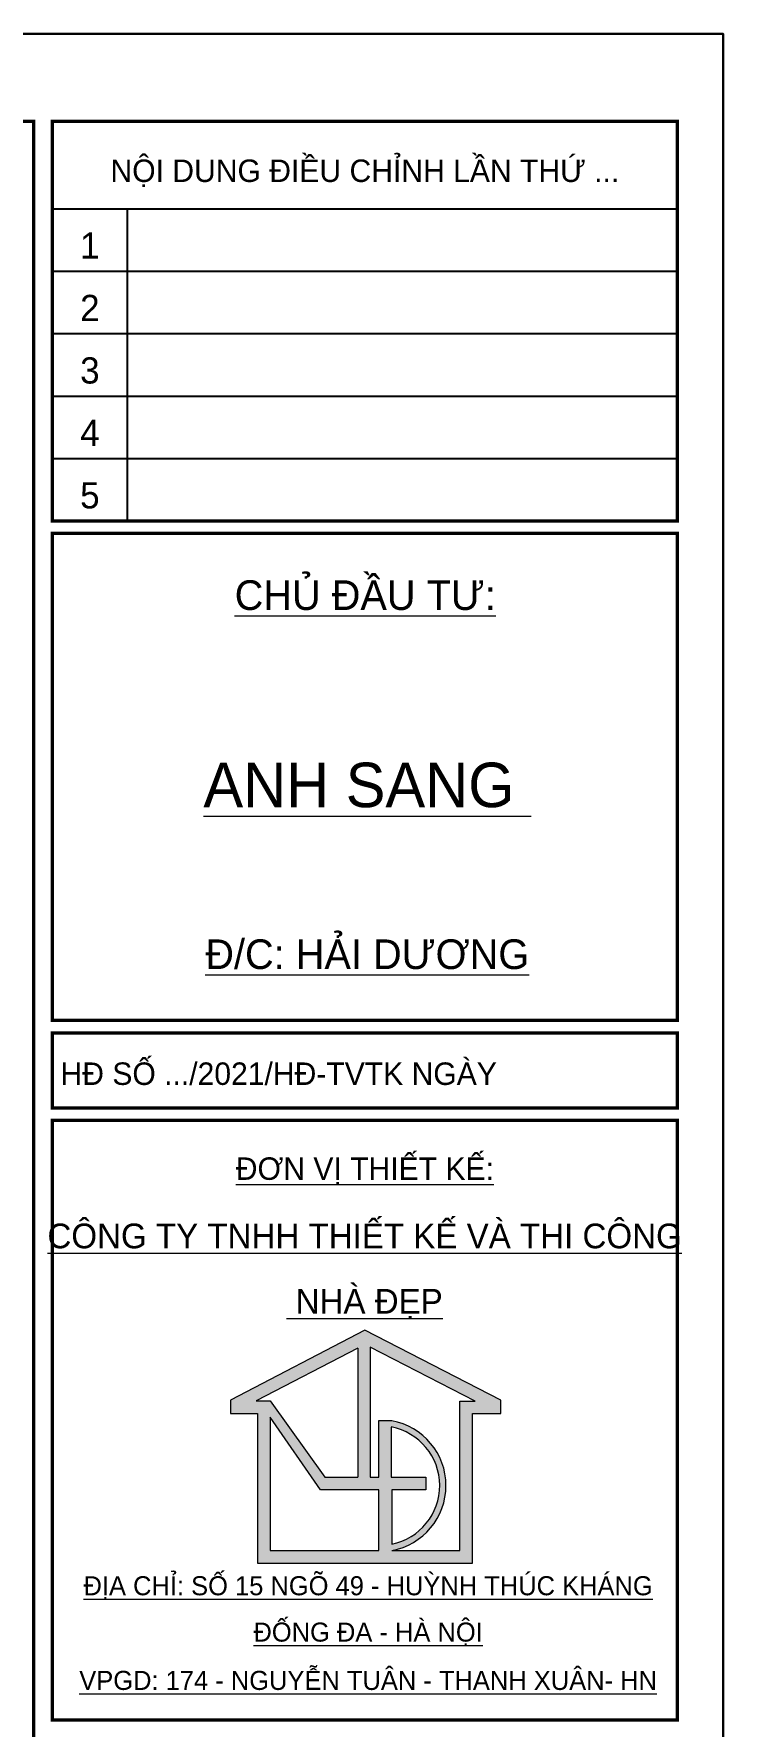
# Model space of a CAD drawing. Header units: millimetres. Extents: x 1336014 to 2939047, y -333549 to -60566.
# Drawn here: x 1384709 to 1388017, y -119739 to -111609 of the extents above; entities that cross this region are included whole.
import ezdxf
from ezdxf.enums import TextEntityAlignment as Align

# ---------------------------------------------------------------- set-up
doc = ezdxf.new("R2010")
doc.units = ezdxf.units.MM
doc.header["$MEASUREMENT"] = 0
for name, color, linetype, lineweight in [('05.Text', 253, 'Continuous', 18), ('09.Hatch', 250, 'Continuous', 5), ('11.Khung bo', 32, 'Continuous', 50), ('12.Khung', 36, 'Continuous', 25)]:
    doc.layers.add(name, color=color, linetype=linetype, lineweight=lineweight)
doc.layers.add('Tpl_Bound', color=1, linetype='Continuous', plot=False)
doc.styles.add('AVANT', font='')
doc.styles.add('VnAvantH', font='')
doc.styles.get('AVANT').set_extended_font_data('.VnAvant')
doc.styles.get('VnAvantH').set_extended_font_data('.VnAvantH')

# ---------------------------------------------------------------- blocks, each defined once
blk = doc.blocks.new('100')
at = {"layer": '09.Hatch'}
h = blk.add_hatch(color=3, dxfattribs=at)
h.paths.add_polyline_path([(1897639, -927180), (1897639, -927287), (1897855, -927287), (1897855, -928484), (1898824, -928484), (1899574, -928484), (1899574, -927287), (1899801, -927287), (1899801, -927179), (1898713, -926620)])
h.paths.add_polyline_path([(1898756, -926756), (1899596, -927187), (1899473, -927187), (1899473, -928384), (1898929, -928384, 0.834181), (1898929, -927344), (1898824, -927344), (1898824, -927797), (1898756, -927797)], flags=16)
h.paths.add_polyline_path([(1898656, -927796), (1898393, -927796), (1897956, -927186), (1897843, -927186), (1898656, -926763)], flags=16)
h.paths.add_polyline_path([(1898929, -928333), (1898929, -927898), (1899202, -927898), (1899202, -927797), (1898924, -927797), (1898924, -927395, -0.822042)], flags=16)
h.paths.add_polyline_path([(1898357, -927898), (1898824, -927898), (1898824, -928384), (1897956, -928384), (1897956, -927316)], flags=16)
at = {"layer": '05.Text'}
for p, q in [((1898713, -926620), (1897639, -927180)), ((1899801, -927179), (1898713, -926620)), ((1899801, -927179), (1898713, -926620)), ((1899801, -927179), (1898713, -926620)), ((1898656, -926763), (1897843, -927186)), ((1898656, -926763), (1897843, -927186)), ((1898656, -926763), (1897843, -927186)), ((1898656, -926763), (1898656, -927796)), ((1898656, -926763), (1898656, -927796)), ((1898656, -926763), (1898656, -927796)), ((1899596, -927187), (1898756, -926756)), ((1898756, -926756), (1898756, -927797)), ((1899596, -927187), (1898756, -926756)), ((1898756, -926756), (1898756, -927797)), ((1899596, -927187), (1898756, -926756)), ((1898756, -926756), (1898756, -927797)), ((1897639, -927180), (1897639, -927287)), ((1897843, -927186), (1897956, -927186)), ((1897956, -927186), (1897956, -927186)), ((1897956, -927186), (1898393, -927796)), ((1899473, -928384), (1899473, -927187)), ((1899473, -927187), (1899596, -927187)), ((1899473, -928384), (1899473, -927187)), ((1899473, -927187), (1899596, -927187)), ((1899473, -928384), (1899473, -927187)), ((1899473, -927187), (1899596, -927187)), ((1899801, -927287), (1899801, -927179)), ((1899801, -927287), (1899801, -927179)), ((1899801, -927287), (1899801, -927179)), ((1897639, -927287), (1897855, -927287)), ((1897855, -927287), (1897855, -928484)), ((1897956, -927316), (1897956, -928384)), ((1898357, -927898), (1897956, -927316)), ((1898824, -927797), (1898824, -927344)), ((1898824, -927797), (1898824, -927344)), ((1898824, -927344), (1898929, -927344)), ((1899574, -928484), (1899574, -927287)), ((1899574, -927287), (1899801, -927287)), ((1898924, -927395), (1898924, -927797)), ((1898393, -927796), (1898656, -927796)), ((1898756, -927797), (1898824, -927797)), ((1898924, -927797), (1899202, -927797)), ((1899202, -927797), (1899202, -927898)), ((1898824, -927898), (1898357, -927898)), ((1898824, -928384), (1898824, -927898)), ((1899202, -927898), (1898929, -927898)), ((1898929, -927898), (1898929, -928333)), ((1897956, -928384), (1898824, -928384)), ((1898929, -928384), (1899473, -928384)), ((1897855, -928484), (1898824, -928484)), ((1898824, -928484), (1899574, -928484))]:
    blk.add_line(p, q, dxfattribs=at)
for radius, start, end in [(528, 280.3316, 79.6684), (478, 281.4298, 79.1164), (478, 281.4298, 79.1164), (478, 281.4298, 79.1164)]:
    blk.add_arc((1898834, -927864), radius, start, end, dxfattribs=at)
at = {"layer": '11.Khung bo', "const_width": 26.7}
for points in [[(1860913, -945240), (1860913, -916940), (1896063, -916940), (1896063, -945240)], [(1860913, -945240), (1860913, -916940), (1896063, -916940), (1896063, -945240)], [(1860913, -945240), (1860913, -916940), (1896063, -916940), (1896063, -945240)], [(1896213, -920140), (1896213, -916940), (1901213, -916940), (1901213, -920140)], [(1896213, -920140), (1896213, -916940), (1901213, -916940), (1901213, -920140)], [(1896213, -920140), (1896213, -916940), (1901213, -916940), (1901213, -920140)], [(1896213, -924140), (1901213, -924140), (1901213, -920240), (1896213, -920240)], [(1896213, -924140), (1901213, -924140), (1901213, -920240), (1896213, -920240)], [(1896213, -924140), (1901213, -924140), (1901213, -920240), (1896213, -920240)], [(1896213, -924840), (1901213, -924840), (1901213, -924240), (1896213, -924240)], [(1896213, -924840), (1901213, -924840), (1901213, -924240), (1896213, -924240)], [(1896213, -924840), (1901213, -924840), (1901213, -924240), (1896213, -924240)], [(1896213, -929740), (1901213, -929740), (1901213, -924940), (1896213, -924940)], [(1896213, -929740), (1901213, -929740), (1901213, -924940), (1896213, -924940)], [(1896213, -929740), (1901213, -929740), (1901213, -924940), (1896213, -924940)]]:
    blk.add_lwpolyline(points, close=True, dxfattribs=at)
at = {"layer": '12.Khung'}
for p, q in [((1896213, -917640), (1901213, -917640)), ((1896213, -917640), (1901213, -917640)), ((1896213, -917640), (1901213, -917640)), ((1896813, -920140), (1896813, -917640)), ((1896813, -920140), (1896813, -917640)), ((1896813, -920140), (1896813, -917640)), ((1896213, -918140), (1901213, -918140)), ((1896213, -918140), (1901213, -918140)), ((1896213, -918140), (1901213, -918140)), ((1896213, -918640), (1901213, -918640)), ((1896213, -918640), (1901213, -918640)), ((1896213, -918640), (1901213, -918640)), ((1896213, -919140), (1901213, -919140)), ((1896213, -919140), (1901213, -919140)), ((1896213, -919140), (1901213, -919140)), ((1896213, -919640), (1901213, -919640)), ((1896213, -919640), (1901213, -919640)), ((1896213, -919640), (1901213, -919640))]:
    blk.add_line(p, q, dxfattribs=at)
blk.add_lwpolyline([(1901579, -945940), (1901579, -916240), (1859580, -916240), (1859580, -945940)], close=True, dxfattribs=at)
blk.add_lwpolyline([(1901579, -945940), (1901579, -916240), (1859580, -916240), (1859580, -945940)], close=True, dxfattribs=at)
blk.add_lwpolyline([(1901579, -945940), (1901579, -916240), (1859580, -916240), (1859580, -945940)], close=True, dxfattribs=at)
at = {"layer": '05.Text', "style": 'VnAvantH'}
for s, p in [('Néi dung ®iÒu chØnh lÇn thø ...', (1898713, -917329)), ('H§ sè .../2021/H§-TVTK ngµy ', (1898057, -924540))]:
    blk.add_text(s, height=180, dxfattribs=at).set_placement(p, align=Align.MIDDLE)
at = {"layer": '05.Text'}
for s, height, style, p in [('1', 210, 'AVANT', (1896513, -918040)), ('2', 210, 'AVANT', (1896513, -918540)), ('3', 210, 'AVANT', (1896513, -919040)), ('4', 210, 'AVANT', (1896513, -919540)), ('5', 210, 'AVANT', (1896513, -920040)), ('%%uChñ ®Çu t\xad:', 237.6, 'VnAvantH', (1898716, -920853)), ('%%Uanh sang ', 356.4, 'VnAvantH', (1898732, -922432)), ('%%U®/c: h¶i d\xad¬ng', 237.6, 'VnAvantH', (1898732, -923728)), ('%%U®¬n vÞ thiÕt kÕ:', 180, 'VnAvantH', (1898713, -925416)), ('%%Uc«ng ty tnhh thiÕt kÕ vµ thi c«ng', 198, 'VnAvantH', (1898711, -925964)), ('%%U nhµ ®Ñp', 198, 'VnAvantH', (1898711, -926487)), ('%%U®Þa chØ: sè 15 ngâ 49 - huúnh thóc kh¸ng', 152.46, 'VnAvantH', (1898739, -928742)), ('%%U®èng ®a - hµ néi', 152.46, 'VnAvantH', (1898739, -929113)), ('%%Uvpgd: 174 - nguyÔn tu©n - thanh xu©n- hn', 152.46, 'VnAvantH', (1898739, -929500))]:
    blk.add_text(s, height=height, dxfattribs=dict(at, style=style)).set_placement(p, align=Align.CENTER)

msp = doc.modelspace()

# ---------------------------------------------------------------- linework, layer by layer
at = {"layer": 'Tpl_Bound', "color": 1}
msp.add_lwpolyline([(1362817.5, -129428.6), (1362817.5, -111608.8), (1388017.3, -111608.8), (1388017.3, -129428.6)], close=True, dxfattribs=at)

# ---------------------------------------------------------------- block references
at = {"layer": '05.Text', "xscale": 0.6, "yscale": 0.6, "zscale": 0.6}
msp.add_blockref('100', (247069.7, 438135.3), dxfattribs=at)

doc.saveas('drawing.dxf')
